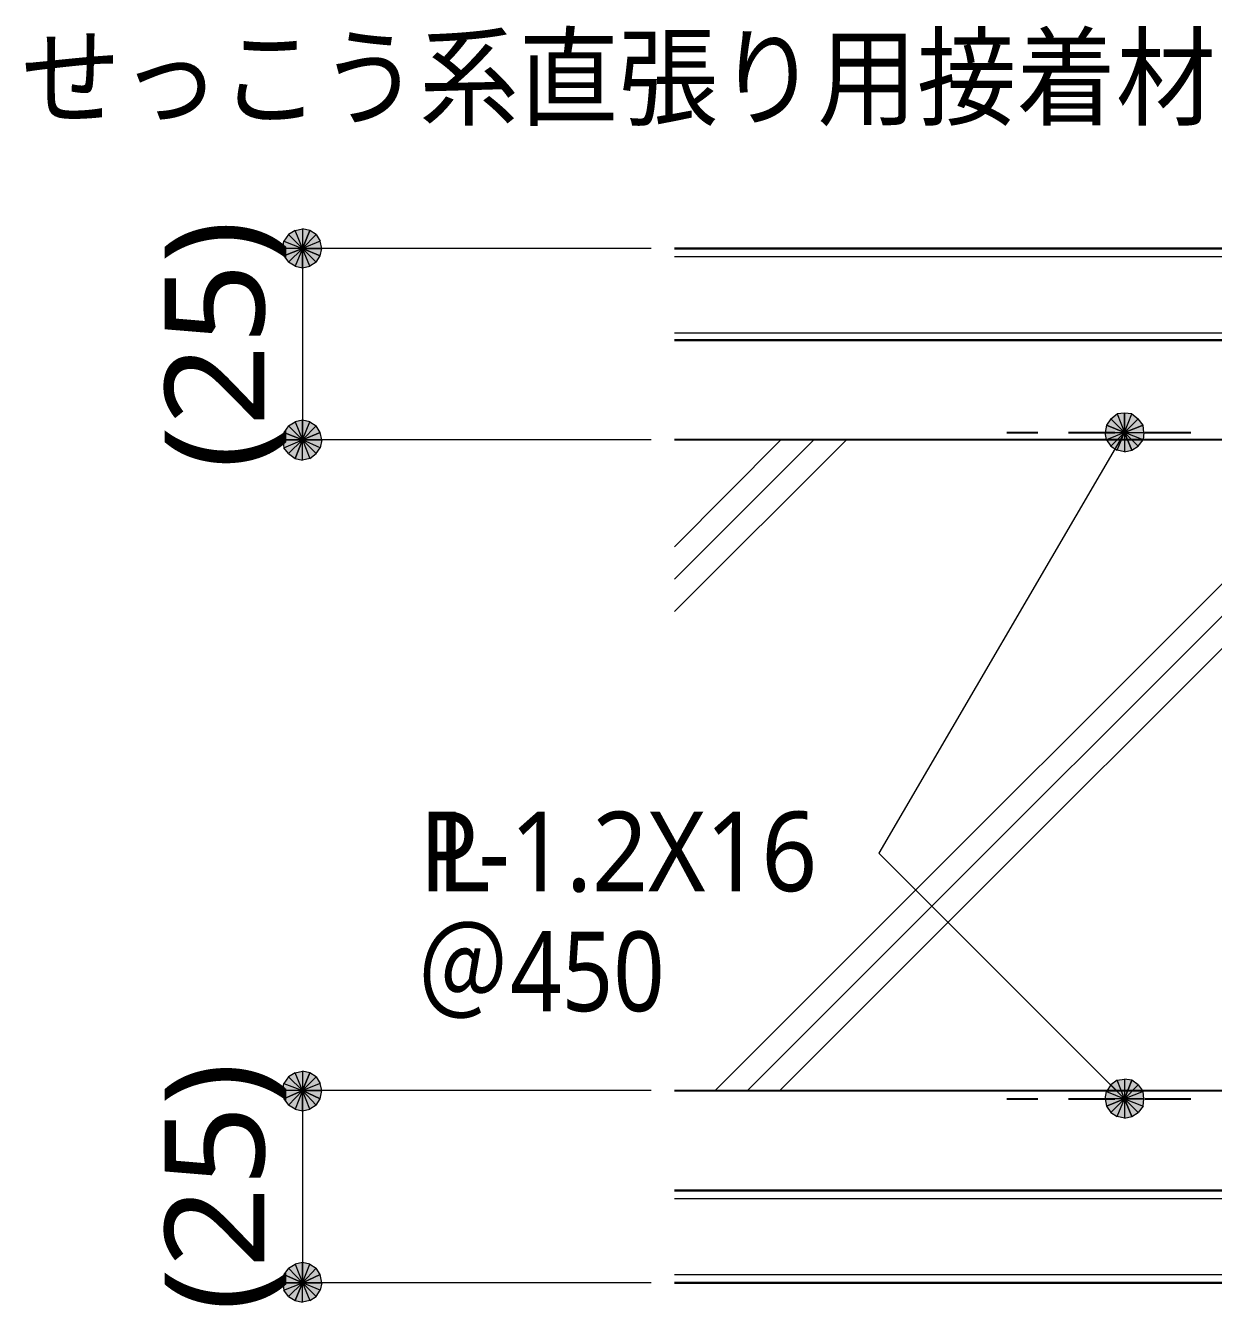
# Model space of a CAD drawing. Header units: millimetres. Extents: x 0 to 420, y 0 to 297.
# Drawn here: x 210.96 to 241.97, y 202.88 to 236.3 of the extents above; entities that cross this region are included whole.
import ezdxf
from ezdxf.enums import TextEntityAlignment as Align

# ---------------------------------------------------------------- set-up
doc = ezdxf.new("R2010")
doc.units = ezdxf.units.MM
doc.styles.add('kst32b', font='NotoSansJP-Variable.ttf')

msp = doc.modelspace()

# ---------------------------------------------------------------- hatches: boundary and pattern name
h = msp.add_hatch(color=7)
h.paths.add_polyline_path([(218.377, 230.949), (218.186, 230.992), (218.186, 230.484), (218.377, 230.949)])
h.paths.add_polyline_path([(218.186, 230.992), (218.186, 230.484), (217.996, 230.949), (218.186, 230.992)])
h.paths.add_polyline_path([(218.186, 230.484), (217.996, 230.949), (217.826, 230.844), (218.186, 230.484)])
h = msp.add_hatch(color=7)
h.paths.add_polyline_path([(218.694, 230.484), (218.652, 230.674), (218.186, 230.484), (218.694, 230.484)])
h.paths.add_polyline_path([(218.652, 230.674), (218.186, 230.484), (218.546, 230.844), (218.652, 230.674)])
h.paths.add_polyline_path([(218.186, 230.484), (218.546, 230.844), (218.377, 230.949), (218.186, 230.484)])
h = msp.add_hatch(color=7)
h.paths.add_polyline_path([(217.826, 230.844), (217.699, 230.674), (218.186, 230.484), (217.826, 230.844)])
h.paths.add_polyline_path([(217.699, 230.674), (218.186, 230.484), (217.678, 230.484), (217.699, 230.674)])
h.paths.add_polyline_path([(218.186, 230.484), (217.678, 230.484), (217.699, 230.293), (218.186, 230.484)])
h = msp.add_hatch(color=7)
h.paths.add_polyline_path([(217.699, 230.293), (217.826, 230.124), (218.186, 230.484), (217.699, 230.293)])
h.paths.add_polyline_path([(217.826, 230.124), (218.186, 230.484), (217.996, 230.018), (217.826, 230.124)])
h.paths.add_polyline_path([(218.186, 230.484), (217.996, 230.018), (218.186, 229.976), (218.186, 230.484)])
h = msp.add_hatch(color=7)
h.paths.add_polyline_path([(218.186, 229.976), (218.377, 230.018), (218.186, 230.484), (218.186, 229.976)])
h.paths.add_polyline_path([(218.377, 230.018), (218.186, 230.484), (218.546, 230.124), (218.377, 230.018)])
h.paths.add_polyline_path([(218.186, 230.484), (218.546, 230.124), (218.652, 230.293), (218.186, 230.484)])
for points in [[(218.652, 230.293), (218.694, 230.484), (218.186, 230.484), (218.652, 230.293)], [(217.699, 225.679), (217.678, 225.488), (218.186, 225.488), (217.699, 225.679)], [(239.839, 225.213), (240.009, 225.319), (239.649, 225.679), (239.839, 225.213)], [(218.652, 208.28), (218.694, 208.492), (218.186, 208.492), (218.652, 208.28)], [(239.183, 208.089), (239.289, 207.92), (239.649, 208.28), (239.183, 208.089)], [(217.699, 203.687), (217.678, 203.475), (218.186, 203.475), (217.699, 203.687)]]:
    msp.add_hatch(color=7).paths.add_polyline_path(points)
h = msp.add_hatch(color=7)
h.paths.add_polyline_path([(218.186, 225.996), (217.996, 225.954), (218.186, 225.488), (218.186, 225.996)])
h.paths.add_polyline_path([(217.996, 225.954), (218.186, 225.488), (217.826, 225.848), (217.996, 225.954)])
h.paths.add_polyline_path([(218.186, 225.488), (217.826, 225.848), (217.699, 225.679), (218.186, 225.488)])
h = msp.add_hatch(color=7)
h.paths.add_polyline_path([(218.652, 225.679), (218.546, 225.848), (218.186, 225.488), (218.652, 225.679)])
h.paths.add_polyline_path([(218.546, 225.848), (218.186, 225.488), (218.377, 225.954), (218.546, 225.848)])
h.paths.add_polyline_path([(218.186, 225.488), (218.377, 225.954), (218.186, 225.996), (218.186, 225.488)])
h = msp.add_hatch(color=7)
h.paths.add_polyline_path([(239.649, 226.187), (239.459, 226.166), (239.649, 225.679), (239.649, 226.187)])
h.paths.add_polyline_path([(239.459, 226.166), (239.649, 225.679), (239.289, 226.039), (239.459, 226.166)])
h.paths.add_polyline_path([(239.649, 225.679), (239.289, 226.039), (239.183, 225.87), (239.649, 225.679)])
h = msp.add_hatch(color=7)
h.paths.add_polyline_path([(240.136, 225.87), (240.009, 226.039), (239.649, 225.679), (240.136, 225.87)])
h.paths.add_polyline_path([(240.009, 226.039), (239.649, 225.679), (239.839, 226.166), (240.009, 226.039)])
h.paths.add_polyline_path([(239.649, 225.679), (239.839, 226.166), (239.649, 226.187), (239.649, 225.679)])
h = msp.add_hatch(color=7)
h.paths.add_polyline_path([(218.546, 225.129), (218.652, 225.277), (218.186, 225.488), (218.546, 225.129)])
h.paths.add_polyline_path([(218.652, 225.277), (218.186, 225.488), (218.694, 225.488), (218.652, 225.277)])
h.paths.add_polyline_path([(218.186, 225.488), (218.694, 225.488), (218.652, 225.679), (218.186, 225.488)])
h = msp.add_hatch(color=7)
h.paths.add_polyline_path([(239.183, 225.87), (239.141, 225.679), (239.649, 225.679), (239.183, 225.87)])
h.paths.add_polyline_path([(239.141, 225.679), (239.649, 225.679), (239.183, 225.488), (239.141, 225.679)])
h.paths.add_polyline_path([(239.649, 225.679), (239.183, 225.488), (239.289, 225.319), (239.649, 225.679)])
h = msp.add_hatch(color=7)
h.paths.add_polyline_path([(239.289, 225.319), (239.459, 225.213), (239.649, 225.679), (239.289, 225.319)])
h.paths.add_polyline_path([(239.459, 225.213), (239.649, 225.679), (239.649, 225.171), (239.459, 225.213)])
h.paths.add_polyline_path([(239.649, 225.679), (239.649, 225.171), (239.839, 225.213), (239.649, 225.679)])
h = msp.add_hatch(color=7)
h.paths.add_polyline_path([(240.009, 225.319), (240.136, 225.488), (239.649, 225.679), (240.009, 225.319)])
h.paths.add_polyline_path([(240.136, 225.488), (239.649, 225.679), (240.157, 225.679), (240.136, 225.488)])
h.paths.add_polyline_path([(239.649, 225.679), (240.157, 225.679), (240.136, 225.87), (239.649, 225.679)])
h = msp.add_hatch(color=7)
h.paths.add_polyline_path([(217.678, 225.488), (217.699, 225.277), (218.186, 225.488), (217.678, 225.488)])
h.paths.add_polyline_path([(217.699, 225.277), (218.186, 225.488), (217.826, 225.129), (217.699, 225.277)])
h.paths.add_polyline_path([(218.186, 225.488), (217.826, 225.129), (217.996, 225.002), (218.186, 225.488)])
h = msp.add_hatch(color=7)
h.paths.add_polyline_path([(217.996, 225.002), (218.186, 224.959), (218.186, 225.488), (217.996, 225.002)])
h.paths.add_polyline_path([(218.186, 224.959), (218.186, 225.488), (218.377, 225.002), (218.186, 224.959)])
h.paths.add_polyline_path([(218.186, 225.488), (218.377, 225.002), (218.546, 225.129), (218.186, 225.488)])
h = msp.add_hatch(color=7)
h.paths.add_polyline_path([(218.377, 208.957), (218.186, 209), (218.186, 208.492), (218.377, 208.957)])
h.paths.add_polyline_path([(218.186, 209), (218.186, 208.492), (217.996, 208.957), (218.186, 209)])
h.paths.add_polyline_path([(218.186, 208.492), (217.996, 208.957), (217.826, 208.851), (218.186, 208.492)])
h = msp.add_hatch(color=7)
h.paths.add_polyline_path([(218.694, 208.492), (218.652, 208.682), (218.186, 208.492), (218.694, 208.492)])
h.paths.add_polyline_path([(218.652, 208.682), (218.186, 208.492), (218.546, 208.851), (218.652, 208.682)])
h.paths.add_polyline_path([(218.186, 208.492), (218.546, 208.851), (218.377, 208.957), (218.186, 208.492)])
h = msp.add_hatch(color=7)
h.paths.add_polyline_path([(217.826, 208.851), (217.699, 208.682), (218.186, 208.492), (217.826, 208.851)])
h.paths.add_polyline_path([(217.699, 208.682), (218.186, 208.492), (217.678, 208.492), (217.699, 208.682)])
h.paths.add_polyline_path([(218.186, 208.492), (217.678, 208.492), (217.699, 208.28), (218.186, 208.492)])
h = msp.add_hatch(color=7)
h.paths.add_polyline_path([(239.289, 208.64), (239.183, 208.471), (239.649, 208.28), (239.289, 208.64)])
h.paths.add_polyline_path([(239.183, 208.471), (239.649, 208.28), (239.141, 208.28), (239.183, 208.471)])
h.paths.add_polyline_path([(239.649, 208.28), (239.141, 208.28), (239.183, 208.089), (239.649, 208.28)])
h = msp.add_hatch(color=7)
h.paths.add_polyline_path([(239.839, 208.767), (239.649, 208.788), (239.649, 208.28), (239.839, 208.767)])
h.paths.add_polyline_path([(239.649, 208.788), (239.649, 208.28), (239.459, 208.767), (239.649, 208.788)])
h.paths.add_polyline_path([(239.649, 208.28), (239.459, 208.767), (239.289, 208.64), (239.649, 208.28)])
h = msp.add_hatch(color=7)
h.paths.add_polyline_path([(240.157, 208.28), (240.136, 208.471), (239.649, 208.28), (240.157, 208.28)])
h.paths.add_polyline_path([(240.136, 208.471), (239.649, 208.28), (240.009, 208.64), (240.136, 208.471)])
h.paths.add_polyline_path([(239.649, 208.28), (240.009, 208.64), (239.839, 208.767), (239.649, 208.28)])
h = msp.add_hatch(color=7)
h.paths.add_polyline_path([(217.699, 208.28), (217.826, 208.111), (218.186, 208.492), (217.699, 208.28)])
h.paths.add_polyline_path([(217.826, 208.111), (218.186, 208.492), (217.996, 208.005), (217.826, 208.111)])
h.paths.add_polyline_path([(218.186, 208.492), (217.996, 208.005), (218.186, 207.962), (218.186, 208.492)])
h = msp.add_hatch(color=7)
h.paths.add_polyline_path([(218.186, 207.962), (218.377, 208.005), (218.186, 208.492), (218.186, 207.962)])
h.paths.add_polyline_path([(218.377, 208.005), (218.186, 208.492), (218.546, 208.111), (218.377, 208.005)])
h.paths.add_polyline_path([(218.186, 208.492), (218.546, 208.111), (218.652, 208.28), (218.186, 208.492)])
h = msp.add_hatch(color=7)
h.paths.add_polyline_path([(239.289, 207.92), (239.459, 207.814), (239.649, 208.28), (239.289, 207.92)])
h.paths.add_polyline_path([(239.459, 207.814), (239.649, 208.28), (239.649, 207.772), (239.459, 207.814)])
h.paths.add_polyline_path([(239.649, 208.28), (239.649, 207.772), (239.839, 207.814), (239.649, 208.28)])
h = msp.add_hatch(color=7)
h.paths.add_polyline_path([(239.839, 207.814), (240.009, 207.92), (239.649, 208.28), (239.839, 207.814)])
h.paths.add_polyline_path([(240.009, 207.92), (239.649, 208.28), (240.136, 208.089), (240.009, 207.92)])
h.paths.add_polyline_path([(239.649, 208.28), (240.136, 208.089), (240.157, 208.28), (239.649, 208.28)])
h = msp.add_hatch(color=7)
h.paths.add_polyline_path([(218.186, 204.004), (217.996, 203.962), (218.186, 203.475), (218.186, 204.004)])
h.paths.add_polyline_path([(217.996, 203.962), (218.186, 203.475), (217.826, 203.856), (217.996, 203.962)])
h.paths.add_polyline_path([(218.186, 203.475), (217.826, 203.856), (217.699, 203.687), (218.186, 203.475)])
h = msp.add_hatch(color=7)
h.paths.add_polyline_path([(218.652, 203.687), (218.546, 203.856), (218.186, 203.475), (218.652, 203.687)])
h.paths.add_polyline_path([(218.546, 203.856), (218.186, 203.475), (218.377, 203.962), (218.546, 203.856)])
h.paths.add_polyline_path([(218.186, 203.475), (218.377, 203.962), (218.186, 204.004), (218.186, 203.475)])
h = msp.add_hatch(color=7)
h.paths.add_polyline_path([(218.546, 203.115), (218.652, 203.285), (218.186, 203.475), (218.546, 203.115)])
h.paths.add_polyline_path([(218.652, 203.285), (218.186, 203.475), (218.694, 203.475), (218.652, 203.285)])
h.paths.add_polyline_path([(218.186, 203.475), (218.694, 203.475), (218.652, 203.687), (218.186, 203.475)])
h = msp.add_hatch(color=7)
h.paths.add_polyline_path([(217.678, 203.475), (217.699, 203.285), (218.186, 203.475), (217.678, 203.475)])
h.paths.add_polyline_path([(217.699, 203.285), (218.186, 203.475), (217.826, 203.115), (217.699, 203.285)])
h.paths.add_polyline_path([(218.186, 203.475), (217.826, 203.115), (217.996, 203.009), (218.186, 203.475)])
h = msp.add_hatch(color=7)
h.paths.add_polyline_path([(217.996, 203.009), (218.186, 202.967), (218.186, 203.475), (217.996, 203.009)])
h.paths.add_polyline_path([(218.186, 202.967), (218.186, 203.475), (218.377, 203.009), (218.186, 202.967)])
h.paths.add_polyline_path([(218.186, 203.475), (218.377, 203.009), (218.546, 203.115), (218.186, 203.475)])

# ---------------------------------------------------------------- linework, layer by layer
at = {"lineweight": 0}
for points in [[(218.186, 230.484), (217.996, 230.949), (217.826, 230.844)], [(218.186, 230.992), (218.186, 230.484), (217.996, 230.949)], [(218.377, 230.949), (218.186, 230.992), (218.186, 230.484)], [(218.186, 230.484), (218.546, 230.844), (218.377, 230.949)], [(217.699, 230.674), (218.186, 230.484), (217.678, 230.484)], [(217.826, 230.844), (217.699, 230.674), (218.186, 230.484)], [(218.652, 230.674), (218.186, 230.484), (218.546, 230.844)], [(218.694, 230.484), (218.652, 230.674), (218.186, 230.484)], [(218.186, 230.484), (217.678, 230.484), (217.699, 230.293)], [(217.699, 230.293), (217.826, 230.124), (218.186, 230.484)], [(217.826, 230.124), (218.186, 230.484), (217.996, 230.018)], [(218.186, 230.484), (217.996, 230.018), (218.186, 229.976)], [(218.186, 229.976), (218.377, 230.018), (218.186, 230.484)], [(218.377, 230.018), (218.186, 230.484), (218.546, 230.124)], [(218.186, 230.484), (218.546, 230.124), (218.652, 230.293)], [(218.652, 230.293), (218.694, 230.484), (218.186, 230.484)], [(217.996, 225.954), (218.186, 225.488), (217.826, 225.848)], [(218.186, 225.996), (217.996, 225.954), (218.186, 225.488)], [(218.186, 225.488), (218.377, 225.954), (218.186, 225.996)], [(218.546, 225.848), (218.186, 225.488), (218.377, 225.954)], [(239.649, 225.679), (239.289, 226.039), (239.183, 225.87)], [(239.459, 226.166), (239.649, 225.679), (239.289, 226.039)], [(239.649, 226.187), (239.459, 226.166), (239.649, 225.679)], [(239.649, 225.679), (239.839, 226.166), (239.649, 226.187)], [(240.009, 226.039), (239.649, 225.679), (239.839, 226.166)], [(240.136, 225.87), (240.009, 226.039), (239.649, 225.679)], [(217.699, 225.679), (217.678, 225.488), (218.186, 225.488)], [(218.186, 225.488), (217.826, 225.848), (217.699, 225.679)], [(218.652, 225.679), (218.546, 225.848), (218.186, 225.488)], [(218.186, 225.488), (218.694, 225.488), (218.652, 225.679)], [(239.183, 225.87), (239.141, 225.679), (239.649, 225.679)], [(239.141, 225.679), (239.649, 225.679), (239.183, 225.488)], [(239.649, 225.679), (239.183, 225.488), (239.289, 225.319)], [(239.289, 225.319), (239.459, 225.213), (239.649, 225.679)], [(239.459, 225.213), (239.649, 225.679), (239.649, 225.171)], [(239.649, 225.679), (240.157, 225.679), (240.136, 225.87)], [(240.009, 225.319), (240.136, 225.488), (239.649, 225.679)], [(240.136, 225.488), (239.649, 225.679), (240.157, 225.679)], [(239.649, 225.679), (239.649, 225.171), (239.839, 225.213)], [(239.839, 225.213), (240.009, 225.319), (239.649, 225.679)], [(217.678, 225.488), (217.699, 225.277), (218.186, 225.488)], [(217.699, 225.277), (218.186, 225.488), (217.826, 225.129)], [(218.186, 225.488), (217.826, 225.129), (217.996, 225.002)], [(217.996, 225.002), (218.186, 224.959), (218.186, 225.488)], [(218.186, 224.959), (218.186, 225.488), (218.377, 225.002)], [(218.186, 225.488), (218.377, 225.002), (218.546, 225.129)], [(218.546, 225.129), (218.652, 225.277), (218.186, 225.488)], [(218.652, 225.277), (218.186, 225.488), (218.694, 225.488)], [(218.186, 208.492), (217.996, 208.957), (217.826, 208.851)], [(218.186, 209), (218.186, 208.492), (217.996, 208.957)], [(218.377, 208.957), (218.186, 209), (218.186, 208.492)], [(218.186, 208.492), (218.546, 208.851), (218.377, 208.957)], [(217.699, 208.682), (218.186, 208.492), (217.678, 208.492)], [(217.826, 208.851), (217.699, 208.682), (218.186, 208.492)], [(218.652, 208.682), (218.186, 208.492), (218.546, 208.851)], [(218.694, 208.492), (218.652, 208.682), (218.186, 208.492)], [(239.289, 208.64), (239.183, 208.471), (239.649, 208.28)], [(239.649, 208.28), (239.459, 208.767), (239.289, 208.64)], [(239.649, 208.788), (239.649, 208.28), (239.459, 208.767)], [(239.839, 208.767), (239.649, 208.788), (239.649, 208.28)], [(239.649, 208.28), (240.009, 208.64), (239.839, 208.767)], [(240.136, 208.471), (239.649, 208.28), (240.009, 208.64)], [(218.186, 208.492), (217.678, 208.492), (217.699, 208.28)], [(217.699, 208.28), (217.826, 208.111), (218.186, 208.492)], [(217.826, 208.111), (218.186, 208.492), (217.996, 208.005)], [(218.186, 208.492), (217.996, 208.005), (218.186, 207.962)], [(218.186, 207.962), (218.377, 208.005), (218.186, 208.492)], [(218.377, 208.005), (218.186, 208.492), (218.546, 208.111)], [(218.186, 208.492), (218.546, 208.111), (218.652, 208.28)], [(218.652, 208.28), (218.694, 208.492), (218.186, 208.492)], [(239.183, 208.471), (239.649, 208.28), (239.141, 208.28)], [(239.649, 208.28), (239.141, 208.28), (239.183, 208.089)], [(239.183, 208.089), (239.289, 207.92), (239.649, 208.28)], [(239.289, 207.92), (239.459, 207.814), (239.649, 208.28)], [(239.459, 207.814), (239.649, 208.28), (239.649, 207.772)], [(240.157, 208.28), (240.136, 208.471), (239.649, 208.28)], [(239.649, 208.28), (239.649, 207.772), (239.839, 207.814)], [(239.839, 207.814), (240.009, 207.92), (239.649, 208.28)], [(240.009, 207.92), (239.649, 208.28), (240.136, 208.089)], [(239.649, 208.28), (240.136, 208.089), (240.157, 208.28)], [(217.996, 203.962), (218.186, 203.475), (217.826, 203.856)], [(218.186, 204.004), (217.996, 203.962), (218.186, 203.475)], [(218.186, 203.475), (218.377, 203.962), (218.186, 204.004)], [(218.546, 203.856), (218.186, 203.475), (218.377, 203.962)], [(217.699, 203.687), (217.678, 203.475), (218.186, 203.475)], [(218.186, 203.475), (217.826, 203.856), (217.699, 203.687)], [(218.652, 203.687), (218.546, 203.856), (218.186, 203.475)], [(218.186, 203.475), (218.694, 203.475), (218.652, 203.687)], [(217.678, 203.475), (217.699, 203.285), (218.186, 203.475)], [(217.699, 203.285), (218.186, 203.475), (217.826, 203.115)], [(218.186, 203.475), (217.826, 203.115), (217.996, 203.009)], [(217.996, 203.009), (218.186, 202.967), (218.186, 203.475)], [(218.186, 202.967), (218.186, 203.475), (218.377, 203.009)], [(218.186, 203.475), (218.377, 203.009), (218.546, 203.115)], [(218.546, 203.115), (218.652, 203.285), (218.186, 203.475)], [(218.652, 203.285), (218.186, 203.475), (218.694, 203.475)]]:
    msp.add_lwpolyline(points, close=True, dxfattribs=at)
at = {"lineweight": 13}
for points in [[(227.288, 230.484), (218.186, 230.484)], [(218.186, 230.484), (218.186, 225.488)], [(227.902, 230.272), (261.387, 230.272)], [(227.902, 228.282), (261.387, 228.282)], [(239.649, 225.679), (233.236, 214.693)], [(227.288, 225.488), (218.186, 225.488)], [(231.542, 225.488), (227.902, 221.848)], [(230.674, 225.488), (227.902, 222.695)], [(232.389, 225.488), (227.902, 221.001)], [(245.957, 225.488), (228.96, 208.492)], [(246.803, 225.488), (229.806, 208.492)], [(247.65, 225.488), (230.653, 208.492)], [(233.236, 214.693), (239.649, 208.28)], [(227.288, 208.492), (218.186, 208.492)], [(218.186, 208.492), (218.186, 203.475)], [(227.902, 205.676), (261.387, 205.676)], [(227.902, 203.687), (261.387, 203.687)], [(227.288, 203.475), (218.186, 203.475)]]:
    msp.add_lwpolyline(points, dxfattribs=at)
at = {"lineweight": 30}
for points in [[(227.902, 230.484), (260.795, 230.484)], [(227.902, 228.092), (259.186, 228.092)], [(227.902, 205.888), (259.186, 205.888)], [(227.902, 203.475), (260.795, 203.475)]]:
    msp.add_lwpolyline(points, dxfattribs=at)
at = {"lineweight": 25}
for points in [[(236.58, 225.679), (237.384, 225.679)], [(238.188, 225.679), (239.395, 225.679)], [(240.178, 225.679), (241.385, 225.679)], [(227.902, 208.492), (256.582, 208.492), (256.582, 225.488), (227.902, 225.488)], [(236.58, 208.28), (237.384, 208.28)], [(238.188, 208.28), (239.395, 208.28)], [(240.178, 208.28), (241.385, 208.28)]]:
    msp.add_lwpolyline(points, dxfattribs=at)

# ---------------------------------------------------------------- texts
at = {"style": 'kst32b'}
for s, height, p, p2 in [('せっこう系直張り用接着材', 2.07913, (210.841, 233.913), (242.028, 233.913)), ('(25)', 2.5989, (217.191, 224.726), (217.191, 231.224)), ('P-1.2X16', 2.0791, (221.234, 213.699), (231.63, 213.699)), ('＠450', 2.0791, (221.149, 210.566), (227.647, 210.566)), ('(25)', 2.5989, (217.191, 202.734), (217.191, 209.232))]:
    msp.add_text(s, height=height, dxfattribs=at).set_placement(p, p2, align=Align.FIT)
msp.add_text('L', height=2.079, dxfattribs=at).set_placement((221.679, 213.699))

doc.saveas('drawing.dxf')
